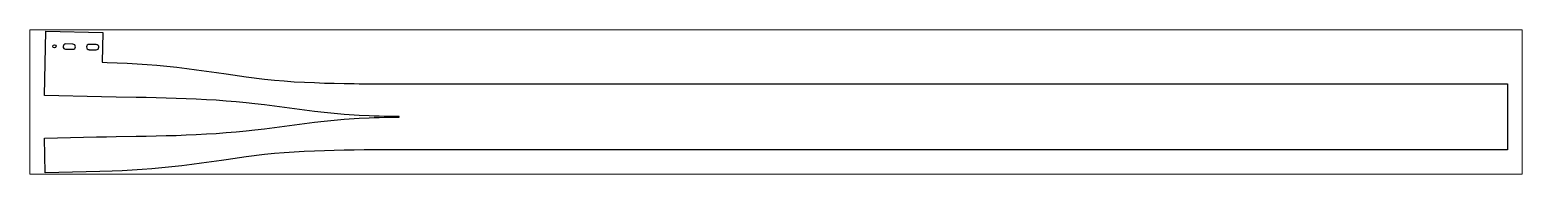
# Paper-space layout 'Layout1' of a CAD drawing. Header units: millimetres. Extents: x 0 to 257, y 85 to 110.
# The model-space entities are those that its viewports show. They can reach past a viewport. Long polylines and large blocks are cut down to what shows.
import ezdxf

# ---------------------------------------------------------------- set-up
doc = ezdxf.new("R2010")
doc.units = ezdxf.units.MM
doc.header["$LTSCALE"] = 25
doc.layers.add('3_Pezzi', color=7, linetype='Continuous')
doc.layers.add('5_Bulloni', color=7, linetype='Continuous')

msp = doc.modelspace()

# ---------------------------------------------------------------- linework, layer by layer
at = {"layer": '3_Pezzi', "color": 3, "linetype": 'Continuous'}
for p, q in [((0, 13), (2.8, 143)), ((2.8, 143), (117.9, 140.5)), ((117.9, 140.5), (116.7, 80.4)), ((116.7, 80.4), (126.8, 80.2)), ((126.8, 80.2), (147, 79.5)), ((147, 79.5), (167.1, 78.5)), ((167.1, 78.5), (187.3, 77.3)), ((187.3, 77.3), (207.5, 75.9)), ((207.5, 75.9), (227.6, 74.2)), ((227.6, 74.2), (247.7, 72.3)), ((247.7, 72.3), (267.8, 70.1)), ((267.8, 70.1), (287.9, 67.8)), ((287.9, 67.8), (307.9, 65.3)), ((307.9, 65.3), (328, 62.6)), ((328, 62.6), (348, 59.8)), ((348, 59.8), (368, 56.9)), ((368, 56.9), (407.9, 51.1)), ((407.9, 51.1), (445.1, 46.4)), ((445.1, 46.4), (465.2, 44.3)), ((465.2, 44.3), (485.4, 42.5)), ((485.4, 42.5), (505.6, 41.1)), ((505.6, 41.1), (526, 40)), ((526, 40), (546.2, 39.1)), ((546.2, 39.1), (566.4, 38.4)), ((566.4, 38.4), (586.6, 37.9)), ((586.6, 37.9), (606.8, 37.5)), ((606.8, 37.5), (627, 37.1)), ((627, 37.1), (637.1, 37)), ((637.1, 37), (657.3, 36.8)), ((657.3, 36.8), (677.5, 36.7)), ((677.5, 36.7), (717.9, 36.5)), ((717.9, 36.5), (2960.9, 36.5)), ((2960.9, 36.5), (2960.9, -96.5)), ((115.1, 10.5), (0, 13)), ((145.4, 10), (115.1, 10.5)), ((185.9, 9.3), (145.4, 10)), ((206.1, 8.9), (185.9, 9.3)), ((226.3, 8.5), (206.1, 8.9)), ((246.6, 8), (226.3, 8.5)), ((266.8, 7.4), (246.6, 8)), ((287, 6.7), (266.8, 7.4)), ((307.3, 5.8), (287, 6.7)), ((327.6, 4.7), (307.3, 5.8)), ((347.8, 3.5), (327.6, 4.7)), ((368, 2), (347.8, 3.5)), ((388.2, 0.3), (368, 2)), ((408.3, -1.7), (388.2, 0.3)), ((425.5, -3.5), (408.3, -1.7)), ((445.6, -5.9), (425.5, -3.5)), ((465.7, -8.4), (445.6, -5.9)), ((505.9, -14), (465.7, -8.4)), ((526, -16.6), (505.9, -14)), ((546.2, -19.1), (526, -16.6)), ((566.3, -21.3), (546.2, -19.1)), ((586.5, -23.3), (566.3, -21.3)), ((606.7, -25), (586.5, -23.3)), ((626.9, -26.5), (606.7, -25)), ((637, -27.1), (626.9, -26.5)), ((657.2, -28.1), (637, -27.1)), ((667.4, -28.5), (657.2, -28.1)), ((677.5, -28.8), (667.4, -28.5)), ((687.6, -29.1), (677.5, -28.8)), ((697.7, -29.3), (687.6, -29.1)), ((707.8, -29.4), (697.7, -29.3)), ((717.9, -29.4), (707.8, -29.4)), ((717.9, -30.6), (717.9, -29.4)), ((368, -62), (388.2, -60.3)), ((388.2, -60.3), (408.3, -58.3)), ((408.3, -58.3), (425.5, -56.5)), ((425.5, -56.5), (445.6, -54.1)), ((445.6, -54.1), (465.7, -51.6)), ((465.7, -51.6), (505.9, -46)), ((505.9, -46), (526, -43.4)), ((526, -43.4), (546.2, -40.9)), ((546.2, -40.9), (566.3, -38.7)), ((566.3, -38.7), (586.5, -36.7)), ((586.5, -36.7), (606.7, -35)), ((606.7, -35), (626.9, -33.5)), ((626.9, -33.5), (637.1, -32.9)), ((637.1, -32.9), (657.3, -31.9)), ((657.3, -31.9), (667.4, -31.5)), ((667.4, -31.5), (677.5, -31.1)), ((677.5, -31.1), (687.6, -30.9)), ((687.6, -30.9), (697.7, -30.7)), ((697.7, -30.7), (707.8, -30.6)), ((707.8, -30.6), (717.9, -30.6)), ((0, -73), (105, -70.7)), ((1.5, -143), (0, -73)), ((105, -70.7), (125.2, -70.3)), ((125.2, -70.3), (145.4, -70)), ((145.4, -70), (185.9, -69.3)), ((185.9, -69.3), (206.1, -68.9)), ((206.1, -68.9), (226.3, -68.5)), ((226.3, -68.5), (246.6, -68)), ((246.6, -68), (266.8, -67.4)), ((266.8, -67.4), (287, -66.7)), ((287, -66.7), (307.3, -65.8)), ((307.3, -65.8), (327.6, -64.7)), ((327.6, -64.7), (347.8, -63.5)), ((347.8, -63.5), (368, -62)), ((358, -118.4), (338, -121.2)), ((368, -116.9), (358, -118.4)), ((407.9, -111.1), (368, -116.9)), ((445.1, -106.4), (407.9, -111.1)), ((465.2, -104.3), (445.1, -106.4)), ((485.4, -102.5), (465.2, -104.3)), ((505.6, -101.1), (485.4, -102.5)), ((525.8, -100), (505.6, -101.1)), ((546.2, -99.1), (525.8, -100)), ((566.4, -98.4), (546.2, -99.1)), ((586.6, -97.9), (566.4, -98.4)), ((606.8, -97.5), (586.6, -97.9)), ((627, -97.1), (606.8, -97.5)), ((647.2, -96.9), (627, -97.1)), ((667.4, -96.7), (647.2, -96.9)), ((687.6, -96.6), (667.4, -96.7)), ((697.7, -96.6), (687.6, -96.6)), ((717.9, -96.5), (697.7, -96.6)), ((2960.9, -96.5), (717.9, -96.5)), ((112, -140.6), (1.5, -143)), ((136.9, -139.9), (112, -140.6)), ((157, -139), (136.9, -139.9)), ((177.2, -138), (157, -139)), ((197.4, -136.6), (177.2, -138)), ((217.5, -135.1), (197.4, -136.6)), ((237.7, -133.3), (217.5, -135.1)), ((257.8, -131.2), (237.7, -133.3)), ((277.9, -129), (257.8, -131.2)), ((297.9, -126.6), (277.9, -129)), ((318, -124), (297.9, -126.6)), ((338, -121.2), (318, -124))]:
    msp.add_line(p, q, dxfattribs=at)
at = {"layer": '5_Bulloni', "color": 4, "linetype": 'Continuous'}
for p, q in [((42.9, 106.9), (57.4, 106.5)), ((57.6, 117), (43.1, 117.4)), ((90.2, 105.8), (104.7, 105.5)), ((104.9, 116), (90.4, 116.3))]:
    msp.add_line(p, q, dxfattribs=at)
at = {"layer": '5_Bulloni', "color": 2, "linetype": 'Continuous'}
msp.add_circle((20.2, 112.6), 3.25, dxfattribs=at)
at = {"layer": '5_Bulloni', "color": 4, "linetype": 'Continuous'}
for centre, start, end in [((43, 112.1), 88.7563, 268.7563), ((57.5, 111.8), 268.7563, 88.7563), ((90.3, 111.1), 88.7563, 268.7563), ((104.8, 110.8), 268.7563, 88.7563)]:
    msp.add_arc(centre, 5.25, start, end, dxfattribs=at)

psp = doc.layouts.get("Layout1")

# ---------------------------------------------------------------- viewports
at = {"layer": '0'}
psp.add_viewport(center=(128.5, 97.5), size=(257, 24.81914), view_center_point=(1480.47, 0), view_height=291.66372, dxfattribs=at)

doc.saveas('drawing.dxf')
